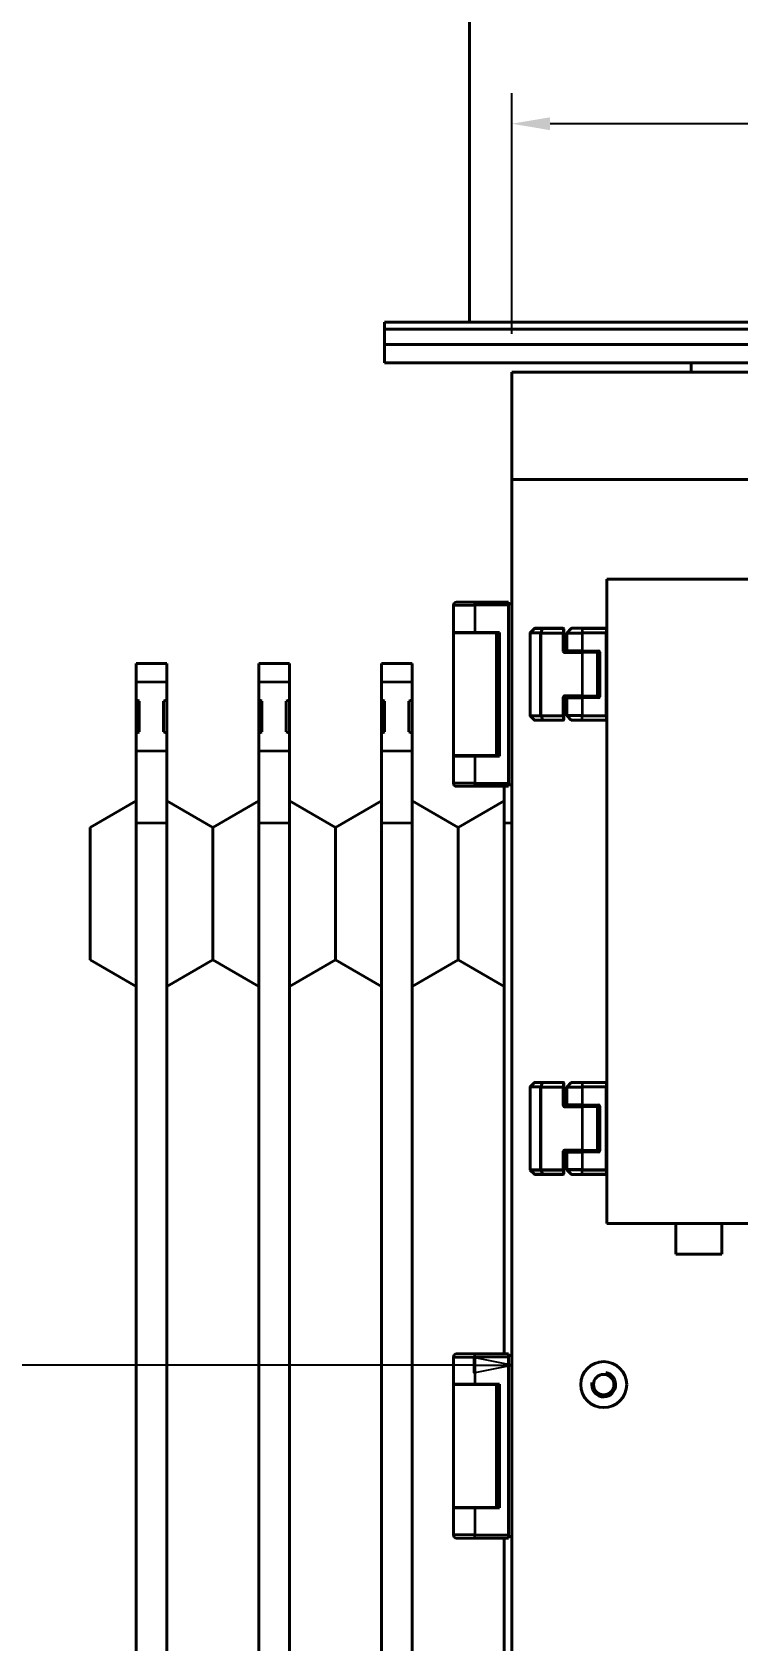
# Model space of a CAD drawing. Header units: millimetres. Extents: x 0 to 4205, y 0 to 2970.
# Drawn here: x 3081 to 3311, y 1699 to 2223 of the extents above; entities that cross this region are included whole.
import ezdxf

# ---------------------------------------------------------------- set-up
doc = ezdxf.new("R2010")
doc.units = ezdxf.units.MM
doc.header["$LTSCALE"] = 5
for name, color, linetype, lineweight in [('가시적인 것(ISO)', 3, 'Continuous', 40), ('가시적인 좁은 것(ISO)', 3, 'Continuous', 35), ('기호(ISO)', 5, 'Continuous', 25), ('치수(ISO)', 2, 'Continuous', 25)]:
    doc.layers.add(name, color=color, linetype=linetype, lineweight=lineweight)
doc.styles.add('치수 텍스트_PSTEK_POSCO', font='isocp.shx')
doc.dimstyles.new('치수_PSTEK_POSCO', dxfattribs={"dimscale": 5, "dimtxt": 3.5, "dimasz": 2.5, "dimexe": 2, "dimexo": 2.5, "dimgap": 1, "dimtad": 1, "dimrnd": 1e-08, "dimdsep": 46, "dimtxsty": '치수 텍스트_PSTEK_POSCO', "dimcen": 0.09, "dimdle": 10, "dimclrd": 7, "dimclre": 7, "dimclrt": 2, "dimadec": 1, "dimazin": 2, "dimtfac": 1, "dimtmove": 0, "dimatfit": 3, "dimfxl": 0, "dimtolj": 1, "dimlwd": -1, "dimlwe": -1, "dimarcsym": 0})

# ---------------------------------------------------------------- blocks, each defined once
blk = doc.blocks.new('*D42')
at = {"layer": 'Defpoints', "color": 0, "transparency": 16777216}
for p in [(3237.14, 2193.05), (3237.14, 2112.12), (3664.14, 2112.12)]:
    blk.add_point(p, dxfattribs=at)
at = {"layer": '치수(ISO)', "color": 7, "transparency": 16777216}
for p, q in [((3237.14, 2124.62), (3237.14, 2203.05)), ((3664.14, 2124.62), (3664.14, 2203.05)), ((3651.64, 2193.05), (3249.64, 2193.05))]:
    blk.add_line(p, q, dxfattribs=at)
for points in [[(3249.64, 2195.13), (3249.64, 2190.96), (3237.14, 2193.05)], [(3651.64, 2195.13), (3651.64, 2190.96), (3664.14, 2193.05)]]:
    blk.add_solid(points, dxfattribs=at)
at = {"layer": '치수(ISO)', "color": 2, "transparency": 16777216, "insert": (3434.02, 2206.8), "char_height": 17.5, "attachment_point": 4, "style": '치수 텍스트_PSTEK_POSCO'}
blk.add_mtext('\\A1;427', dxfattribs=at)

msp = doc.modelspace()

# ---------------------------------------------------------------- linework, layer by layer
at = {"layer": '가시적인 것(ISO)'}
for p, q in [((3223.343, 2128.419), (3223.343, 2403.419)), ((3705.643, 2128.419), (3195.643, 2128.419)), ((3195.643, 2126.119), (3195.643, 2128.419)), ((3705.643, 2126.119), (3195.643, 2126.119)), ((3195.643, 2121.119), (3195.643, 2126.119)), ((3705.643, 2126.119), (3195.643, 2126.119)), ((3705.643, 2121.119), (3195.643, 2121.119)), ((3195.643, 2115.119), (3195.643, 2121.119)), ((3705.643, 2121.119), (3195.643, 2121.119)), ((3195.643, 2115.119), (3705.643, 2115.119)), ((3295.643, 2115.119), (3295.643, 2112.119)), ((3237.143, 2112.119), (3237.143, 2077.119)), ((3664.143, 2112.119), (3237.143, 2112.119)), ((3237.143, 2077.119), (3664.143, 2077.119)), ((3237.143, 1692.119), (3237.143, 2077.119)), ((3268.143, 2044.619), (3268.143, 1834.619)), ((3578.143, 2044.619), (3268.143, 2044.619)), ((3218.143, 2027.269), (3218.143, 2036.119)), ((3225.143, 2037.119), (3236.143, 2037.119)), ((3236.143, 2037.119), (3236.143, 2036.119)), ((3237.143, 2036.619), (3236.143, 2036.619)), ((3236.143, 1978.119), (3236.143, 2036.119)), ((3225.143, 2027.269), (3218.143, 2027.269)), ((3218.143, 2027.119), (3218.143, 2027.269)), ((3218.143, 2027.119), (3232.143, 2027.119)), ((3218.143, 1987.119), (3218.143, 2027.119)), ((3225.143, 2027.269), (3233.143, 2027.269)), ((3232.143, 2027.269), (3232.143, 2027.119)), ((3232.143, 1987.119), (3232.143, 2027.119)), ((3233.143, 2027.269), (3233.143, 1986.969)), ((3243.143, 2000.202), (3243.143, 2027.036)), ((3243.202, 2027.177), (3244.585, 2028.56)), ((3244.726, 2028.619), (3247.299, 2028.619)), ((3247.299, 2028.619), (3253.943, 2028.619)), ((3254.143, 2028.419), (3254.143, 2027.036)), ((3254.143, 2021.069), (3254.143, 2027.036)), ((3255.143, 2027.036), (3255.143, 2021.319)), ((3256.585, 2028.56), (3255.202, 2027.177)), ((3260.143, 2028.619), (3256.726, 2028.619)), ((3260.143, 2028.619), (3267.943, 2028.619)), ((3254.343, 2020.869), (3260.143, 2020.869)), ((3260.143, 2021.119), (3255.343, 2021.119)), ((3260.143, 2021.119), (3265.443, 2021.119)), ((3264.943, 2020.869), (3260.143, 2020.869)), ((3265.143, 2020.669), (3265.143, 2006.569)), ((3265.643, 2020.919), (3265.643, 2006.319)), ((3114.643, 2017.119), (3114.643, 2011.088)), ((3114.643, 2017.119), (3124.643, 2017.119)), ((3124.643, 2011.088), (3124.643, 2017.119)), ((3154.643, 2017.119), (3154.643, 2011.088)), ((3154.643, 2017.119), (3164.643, 2017.119)), ((3164.643, 2011.088), (3164.643, 2017.119)), ((3194.643, 2017.119), (3194.643, 2011.088)), ((3194.643, 2017.119), (3204.643, 2017.119)), ((3204.643, 2011.088), (3204.643, 2017.119)), ((3114.643, 2005.338), (3114.643, 2011.088)), ((3124.643, 2011.088), (3124.643, 2005.338)), ((3154.643, 2005.338), (3154.643, 2011.088)), ((3164.643, 2011.088), (3164.643, 2005.338)), ((3194.643, 2005.338), (3194.643, 2011.088)), ((3204.643, 2011.088), (3204.643, 2005.338)), ((3114.643, 2005.338), (3115.643, 2004.904)), ((3114.643, 1994.419), (3114.643, 2005.338)), ((3115.643, 2004.904), (3115.643, 1994.853)), ((3123.643, 2004.904), (3124.643, 2005.338)), ((3123.643, 1994.853), (3123.643, 2004.904)), ((3124.643, 2005.338), (3124.643, 1994.419)), ((3154.643, 2005.338), (3155.643, 2004.904)), ((3154.643, 1994.419), (3154.643, 2005.338)), ((3155.643, 2004.904), (3155.643, 1994.853)), ((3163.643, 2004.904), (3164.643, 2005.338)), ((3163.643, 1994.853), (3163.643, 2004.904)), ((3164.643, 2005.338), (3164.643, 1994.419)), ((3194.643, 2005.338), (3195.643, 2004.904)), ((3194.643, 1994.419), (3194.643, 2005.338)), ((3195.643, 2004.904), (3195.643, 1994.853)), ((3203.643, 2004.904), (3204.643, 2005.338)), ((3203.643, 1994.853), (3203.643, 2004.904)), ((3204.643, 2005.338), (3204.643, 1994.419)), ((3254.143, 2000.202), (3254.143, 2006.169)), ((3260.143, 2006.369), (3254.343, 2006.369)), ((3255.143, 2005.919), (3255.143, 2000.202)), ((3255.343, 2006.119), (3260.143, 2006.119)), ((3260.143, 2006.369), (3264.943, 2006.369)), ((3265.443, 2006.119), (3260.143, 2006.119)), ((3243.202, 2000.06), (3244.585, 1998.677)), ((3247.299, 1998.619), (3244.726, 1998.619)), ((3253.943, 1998.619), (3247.299, 1998.619)), ((3254.143, 2000.202), (3254.143, 1998.819)), ((3256.585, 1998.677), (3255.202, 2000.06)), ((3256.726, 1998.619), (3260.143, 1998.619)), ((3267.943, 1998.619), (3260.143, 1998.619)), ((3115.643, 1994.853), (3114.643, 1994.419)), ((3114.643, 1988.577), (3114.643, 1994.419)), ((3124.643, 1994.419), (3123.643, 1994.853)), ((3124.643, 1994.419), (3124.643, 1988.577)), ((3155.643, 1994.853), (3154.643, 1994.419)), ((3154.643, 1988.577), (3154.643, 1994.419)), ((3164.643, 1994.419), (3163.643, 1994.853)), ((3164.643, 1994.419), (3164.643, 1988.577)), ((3195.643, 1994.853), (3194.643, 1994.419)), ((3194.643, 1988.577), (3194.643, 1994.419)), ((3204.643, 1994.419), (3203.643, 1994.853)), ((3204.643, 1994.419), (3204.643, 1988.577)), ((3114.643, 1988.577), (3114.643, 1965.085)), ((3124.643, 1965.085), (3124.643, 1988.577)), ((3154.643, 1988.577), (3154.643, 1965.085)), ((3164.643, 1965.085), (3164.643, 1988.577)), ((3194.643, 1988.577), (3194.643, 1965.085)), ((3204.643, 1965.085), (3204.643, 1988.577)), ((3232.143, 1987.119), (3218.143, 1987.119)), ((3218.143, 1986.969), (3218.143, 1987.119)), ((3232.143, 1987.119), (3232.143, 1986.969)), ((3218.143, 1986.969), (3225.143, 1986.969)), ((3218.143, 1978.119), (3218.143, 1986.969)), ((3233.143, 1986.969), (3225.143, 1986.969)), ((3236.143, 1977.119), (3225.143, 1977.119)), ((3234.643, 1977.119), (3234.643, 1965.085)), ((3236.143, 1978.119), (3236.143, 1977.119)), ((3237.143, 1977.619), (3236.143, 1977.619)), ((3099.643, 1963.708), (3114.643, 1972.369)), ((3139.643, 1963.708), (3124.643, 1972.369)), ((3139.643, 1963.708), (3154.643, 1972.369)), ((3179.643, 1963.708), (3164.643, 1972.369)), ((3179.643, 1963.708), (3194.643, 1972.369)), ((3219.643, 1963.708), (3204.643, 1972.369)), ((3219.643, 1963.708), (3234.643, 1972.369)), ((3099.643, 1963.708), (3099.643, 1920.529)), ((3114.643, 1319.153), (3114.643, 1965.085)), ((3124.643, 1965.085), (3124.643, 1319.153)), ((3139.643, 1963.708), (3139.643, 1920.529)), ((3154.643, 1319.153), (3154.643, 1965.085)), ((3164.643, 1965.085), (3164.643, 1319.153)), ((3179.643, 1963.708), (3179.643, 1920.529)), ((3194.643, 1319.153), (3194.643, 1965.085)), ((3204.643, 1965.085), (3204.643, 1319.153)), ((3219.643, 1963.708), (3219.643, 1920.529)), ((3234.643, 1792.119), (3234.643, 1965.085)), ((3099.643, 1920.529), (3114.643, 1911.869)), ((3139.643, 1920.529), (3124.643, 1911.869)), ((3139.643, 1920.529), (3154.643, 1911.869)), ((3179.643, 1920.529), (3164.643, 1911.869)), ((3179.643, 1920.529), (3194.643, 1911.869)), ((3219.643, 1920.529), (3204.643, 1911.869)), ((3219.643, 1920.529), (3234.643, 1911.869)), ((3243.143, 1852.202), (3243.143, 1879.036)), ((3243.202, 1879.177), (3244.585, 1880.56)), ((3244.726, 1880.619), (3247.299, 1880.619)), ((3247.299, 1880.619), (3253.943, 1880.619)), ((3254.143, 1880.419), (3254.143, 1879.036)), ((3254.143, 1873.069), (3254.143, 1879.036)), ((3255.143, 1879.036), (3255.143, 1873.319)), ((3256.585, 1880.56), (3255.202, 1879.177)), ((3260.143, 1880.619), (3256.726, 1880.619)), ((3260.143, 1880.619), (3267.943, 1880.619)), ((3254.343, 1872.869), (3260.143, 1872.869)), ((3260.143, 1873.119), (3255.343, 1873.119)), ((3260.143, 1873.119), (3265.443, 1873.119)), ((3264.943, 1872.869), (3260.143, 1872.869)), ((3265.143, 1872.669), (3265.143, 1858.569)), ((3265.643, 1872.919), (3265.643, 1858.319)), ((3254.143, 1852.202), (3254.143, 1858.169)), ((3260.143, 1858.369), (3254.343, 1858.369)), ((3255.143, 1857.919), (3255.143, 1852.202)), ((3255.343, 1858.119), (3260.143, 1858.119)), ((3260.143, 1858.369), (3264.943, 1858.369)), ((3265.443, 1858.119), (3260.143, 1858.119)), ((3243.202, 1852.06), (3244.585, 1850.677)), ((3254.143, 1852.202), (3254.143, 1850.819)), ((3256.585, 1850.677), (3255.202, 1852.06)), ((3247.299, 1850.619), (3244.726, 1850.619)), ((3253.943, 1850.619), (3247.299, 1850.619)), ((3256.726, 1850.619), (3260.143, 1850.619)), ((3267.943, 1850.619), (3260.143, 1850.619)), ((3268.143, 1834.619), (3578.143, 1834.619)), ((3290.643, 1834.619), (3290.643, 1824.619)), ((3305.643, 1834.619), (3305.643, 1824.619)), ((3290.643, 1824.619), (3305.643, 1824.619)), ((3218.143, 1782.269), (3218.143, 1791.119)), ((3225.143, 1792.119), (3236.143, 1792.119)), ((3236.143, 1792.119), (3236.143, 1791.119)), ((3237.143, 1791.619), (3236.143, 1791.619)), ((3236.143, 1733.119), (3236.143, 1791.119)), ((3225.143, 1782.269), (3218.143, 1782.269)), ((3218.143, 1782.119), (3218.143, 1782.269)), ((3218.143, 1782.119), (3232.143, 1782.119)), ((3218.143, 1742.119), (3218.143, 1782.119)), ((3225.143, 1782.269), (3233.143, 1782.269)), ((3232.143, 1782.269), (3232.143, 1782.119)), ((3232.143, 1742.119), (3232.143, 1782.119)), ((3233.143, 1782.269), (3233.143, 1741.969)), ((3232.143, 1742.119), (3218.143, 1742.119)), ((3218.143, 1741.969), (3218.143, 1742.119)), ((3218.143, 1741.969), (3225.143, 1741.969)), ((3218.143, 1733.119), (3218.143, 1741.969)), ((3233.143, 1741.969), (3225.143, 1741.969)), ((3232.143, 1742.119), (3232.143, 1741.969)), ((3236.143, 1732.119), (3225.143, 1732.119)), ((3234.643, 1319.153), (3234.643, 1732.119)), ((3236.143, 1733.119), (3236.143, 1732.119)), ((3237.143, 1732.619), (3236.143, 1732.619))]:
    msp.add_line(p, q, dxfattribs=at)
for radius in [7.5, 3.323]:
    msp.add_circle((3267.143, 1782.119), radius, dxfattribs=at)
for centre, radius, start, end in [((3219.143, 2036.119), 1, 90.0009, 180), ((3219.143, 2036.119), 1, 90, 90.0009), ((3243.343, 2027.036), 0.2, 135, 180), ((3244.726, 2028.419), 0.2, 90, 135), ((3253.943, 2028.419), 0.2, 0, 90), ((3255.343, 2027.036), 0.2, 135.00001, 180), ((3256.726, 2028.419), 0.2, 90, 135.00001), ((3267.943, 2028.419), 0.2, 0, 90), ((3254.343, 2021.069), 0.2, 180, 270), ((3255.343, 2021.319), 0.2, 180, 270), ((3264.943, 2020.669), 0.2, 0, 90), ((3265.443, 2020.919), 0.2, 0, 90), ((3254.343, 2006.169), 0.2, 90, 180), ((3255.343, 2005.919), 0.2, 90, 180), ((3264.943, 2006.569), 0.2, 270, 0), ((3265.443, 2006.319), 0.2, 270, 0), ((3243.343, 2000.202), 0.2, 180, 225), ((3244.726, 1998.819), 0.2, 225, 270), ((3253.943, 1998.819), 0.2, 270, 0), ((3255.343, 2000.202), 0.2, 180, 224.99999), ((3256.726, 1998.819), 0.2, 224.99999, 270), ((3267.943, 1998.819), 0.2, 270, 0), ((3219.143, 1978.119), 1, 180, 270), ((3243.343, 1879.036), 0.2, 135, 180), ((3244.726, 1880.419), 0.2, 90, 135), ((3253.943, 1880.419), 0.2, 0, 90), ((3255.343, 1879.036), 0.2, 135.00001, 180), ((3256.726, 1880.419), 0.2, 90, 135.00001), ((3267.943, 1880.419), 0.2, 0, 90), ((3254.343, 1873.069), 0.2, 180, 270), ((3255.343, 1873.319), 0.2, 180, 270), ((3264.943, 1872.669), 0.2, 0, 90), ((3265.443, 1872.919), 0.2, 0, 90), ((3254.343, 1858.169), 0.2, 90, 180), ((3255.343, 1857.919), 0.2, 90, 180), ((3264.943, 1858.569), 0.2, 270, 0), ((3265.443, 1858.319), 0.2, 270, 0), ((3243.343, 1852.202), 0.2, 180, 225), ((3253.943, 1850.819), 0.2, 270, 0), ((3255.343, 1852.202), 0.2, 180, 224.99999), ((3267.943, 1850.819), 0.2, 270, 0), ((3244.726, 1850.819), 0.2, 225, 270), ((3256.726, 1850.819), 0.2, 224.99999, 270), ((3219.143, 1791.119), 1, 90.0009, 180), ((3219.143, 1791.119), 1, 90, 90.0009), ((3219.143, 1733.119), 1, 180, 270)]:
    msp.add_arc(centre, radius, start, end, dxfattribs=at)
for points, knots in [([(3219.143, 2037.119), (3219.143, 2037.119), (3219.173, 2037.119), (3219.231, 2037.119), (3219.235, 2037.119), (3219.239, 2037.119), (3219.243, 2037.119), (3219.305, 2037.119), (3219.395, 2037.119), (3219.512, 2037.119), (3219.529, 2037.119), (3219.546, 2037.119), (3219.564, 2037.119), (3219.676, 2037.119), (3219.809, 2037.119), (3219.962, 2037.119), (3220.012, 2037.119), (3220.065, 2037.119), (3220.121, 2037.119), (3220.348, 2037.119), (3220.608, 2037.119), (3220.901, 2037.119), (3221.157, 2037.119), (3221.433, 2037.119), (3221.731, 2037.119), (3221.774, 2037.119), (3221.818, 2037.119), (3221.86, 2037.119), (3222.157, 2037.119), (3222.468, 2037.119), (3222.794, 2037.119), (3222.841, 2037.119), (3222.889, 2037.119), (3222.935, 2037.119), (3223.274, 2037.119), (3223.622, 2037.119), (3223.98, 2037.119), (3224.004, 2037.119), (3224.029, 2037.119), (3224.051, 2037.119), (3224.412, 2037.119), (3224.776, 2037.119), (3225.143, 2037.119)], [0.5, 0.5, 0.5, 0.5, 0.55859375, 0.55859375, 0.55859375, 0.5625, 0.5625, 0.5625, 0.6171875, 0.6171875, 0.6171875, 0.625, 0.625, 0.625, 0.671875, 0.671875, 0.671875, 0.6875, 0.6875, 0.6875, 0.75, 0.75, 0.75, 0.8046875, 0.8046875, 0.8046875, 0.8125, 0.8125, 0.8125, 0.8671875, 0.8671875, 0.8671875, 0.875, 0.875, 0.875, 0.93359375, 0.93359375, 0.93359375, 0.9375, 0.9375, 0.9375, 1, 1, 1, 1]), ([(3225.143, 1977.119), (3224.799, 1977.119), (3224.458, 1977.119), (3224.119, 1977.119), (3224.097, 1977.119), (3224.075, 1977.119), (3224.051, 1977.119), (3223.717, 1977.119), (3223.39, 1977.119), (3223.071, 1977.119), (3223.025, 1977.119), (3222.982, 1977.119), (3222.935, 1977.119), (3222.652, 1977.119), (3222.38, 1977.119), (3222.118, 1977.119), (3222.031, 1977.119), (3221.947, 1977.119), (3221.86, 1977.119), (3221.514, 1977.119), (3221.193, 1977.119), (3220.901, 1977.119), (3220.644, 1977.119), (3220.414, 1977.119), (3220.208, 1977.119), (3220.178, 1977.119), (3220.149, 1977.119), (3220.121, 1977.119), (3219.927, 1977.119), (3219.761, 1977.119), (3219.622, 1977.119), (3219.602, 1977.119), (3219.582, 1977.119), (3219.564, 1977.119), (3219.43, 1977.119), (3219.328, 1977.119), (3219.257, 1977.119), (3219.252, 1977.119), (3219.248, 1977.119), (3219.243, 1977.119), (3219.177, 1977.119), (3219.157, 1977.119), (3219.143, 1977.119)], [0, 0, 0, 0, 0.05859375, 0.05859375, 0.05859375, 0.0625, 0.0625, 0.0625, 0.1171875, 0.1171875, 0.1171875, 0.125, 0.125, 0.125, 0.171875, 0.171875, 0.171875, 0.1875, 0.1875, 0.1875, 0.25, 0.25, 0.25, 0.3046875, 0.3046875, 0.3046875, 0.3125, 0.3125, 0.3125, 0.3671875, 0.3671875, 0.3671875, 0.375, 0.375, 0.375, 0.43359375, 0.43359375, 0.43359375, 0.4375, 0.4375, 0.4375, 0.5, 0.5, 0.5, 0.5]), ([(3219.143, 1792.119), (3219.143, 1792.119), (3219.173, 1792.119), (3219.231, 1792.119), (3219.235, 1792.119), (3219.239, 1792.119), (3219.243, 1792.119), (3219.305, 1792.119), (3219.395, 1792.119), (3219.512, 1792.119), (3219.529, 1792.119), (3219.546, 1792.119), (3219.564, 1792.119), (3219.676, 1792.119), (3219.809, 1792.119), (3219.962, 1792.119), (3220.012, 1792.119), (3220.065, 1792.119), (3220.121, 1792.119), (3220.348, 1792.119), (3220.608, 1792.119), (3220.901, 1792.119), (3221.157, 1792.119), (3221.433, 1792.119), (3221.731, 1792.119), (3221.774, 1792.119), (3221.818, 1792.119), (3221.86, 1792.119), (3222.157, 1792.119), (3222.468, 1792.119), (3222.794, 1792.119), (3222.841, 1792.119), (3222.889, 1792.119), (3222.935, 1792.119), (3223.274, 1792.119), (3223.622, 1792.119), (3223.98, 1792.119), (3224.004, 1792.119), (3224.029, 1792.119), (3224.051, 1792.119), (3224.412, 1792.119), (3224.776, 1792.119), (3225.143, 1792.119)], [0.5, 0.5, 0.5, 0.5, 0.55859375, 0.55859375, 0.55859375, 0.5625, 0.5625, 0.5625, 0.6171875, 0.6171875, 0.6171875, 0.625, 0.625, 0.625, 0.671875, 0.671875, 0.671875, 0.6875, 0.6875, 0.6875, 0.75, 0.75, 0.75, 0.8046875, 0.8046875, 0.8046875, 0.8125, 0.8125, 0.8125, 0.8671875, 0.8671875, 0.8671875, 0.875, 0.875, 0.875, 0.93359375, 0.93359375, 0.93359375, 0.9375, 0.9375, 0.9375, 1, 1, 1, 1]), ([(3225.143, 1732.119), (3224.799, 1732.119), (3224.458, 1732.119), (3224.119, 1732.119), (3224.097, 1732.119), (3224.075, 1732.119), (3224.051, 1732.119), (3223.717, 1732.119), (3223.39, 1732.119), (3223.071, 1732.119), (3223.025, 1732.119), (3222.982, 1732.119), (3222.935, 1732.119), (3222.652, 1732.119), (3222.38, 1732.119), (3222.118, 1732.119), (3222.031, 1732.119), (3221.947, 1732.119), (3221.86, 1732.119), (3221.514, 1732.119), (3221.193, 1732.119), (3220.901, 1732.119), (3220.644, 1732.119), (3220.414, 1732.119), (3220.208, 1732.119), (3220.178, 1732.119), (3220.149, 1732.119), (3220.121, 1732.119), (3219.927, 1732.119), (3219.761, 1732.119), (3219.622, 1732.119), (3219.602, 1732.119), (3219.582, 1732.119), (3219.564, 1732.119), (3219.43, 1732.119), (3219.328, 1732.119), (3219.257, 1732.119), (3219.252, 1732.119), (3219.248, 1732.119), (3219.243, 1732.119), (3219.177, 1732.119), (3219.157, 1732.119), (3219.143, 1732.119)], [0, 0, 0, 0, 0.05859375, 0.05859375, 0.05859375, 0.0625, 0.0625, 0.0625, 0.1171875, 0.1171875, 0.1171875, 0.125, 0.125, 0.125, 0.171875, 0.171875, 0.171875, 0.1875, 0.1875, 0.1875, 0.25, 0.25, 0.25, 0.3046875, 0.3046875, 0.3046875, 0.3125, 0.3125, 0.3125, 0.3671875, 0.3671875, 0.3671875, 0.375, 0.375, 0.375, 0.43359375, 0.43359375, 0.43359375, 0.4375, 0.4375, 0.4375, 0.5, 0.5, 0.5, 0.5])]:
    msp.add_open_spline(points, degree=3, knots=knots, dxfattribs=at)
at = {"layer": '가시적인 좁은 것(ISO)'}
for p, q in [((3218.143, 2036.119), (3225.143, 2036.119)), ((3225.143, 2036.119), (3225.143, 2037.119)), ((3225.143, 2036.119), (3225.143, 2027.269)), ((3236.143, 2036.119), (3225.143, 2036.119)), ((3243.143, 2027.036), (3243.202, 2027.036)), ((3246.585, 2027.036), (3243.202, 2027.036)), ((3243.202, 2000.202), (3243.202, 2027.036)), ((3243.243, 2027.177), (3244.626, 2028.56)), ((3246.626, 2027.177), (3243.243, 2027.177)), ((3244.626, 2028.56), (3247.199, 2028.56)), ((3246.585, 2027.036), (3246.726, 2027.036)), ((3246.585, 2000.202), (3246.585, 2027.036)), ((3246.626, 2027.177), (3247.199, 2028.56)), ((3246.726, 2027.177), (3247.299, 2028.56)), ((3246.726, 2027.177), (3253.943, 2027.177)), ((3246.726, 2027.036), (3246.726, 2027.177)), ((3246.726, 2027.036), (3253.943, 2027.036)), ((3246.726, 2000.202), (3246.726, 2027.036)), ((3247.299, 2028.619), (3247.299, 2028.56)), ((3247.299, 2028.56), (3253.943, 2028.56)), ((3253.943, 2028.56), (3253.943, 2028.619)), ((3253.943, 2028.56), (3253.943, 2027.177)), ((3253.943, 2027.036), (3253.943, 2027.177)), ((3253.943, 2021.069), (3253.943, 2027.036)), ((3254.143, 2027.036), (3253.943, 2027.036)), ((3255.143, 2027.036), (3260.143, 2027.036)), ((3255.202, 2027.177), (3260.143, 2027.177)), ((3260.143, 2028.56), (3256.585, 2028.56)), ((3260.143, 2028.56), (3260.143, 2028.619)), ((3260.143, 2028.56), (3267.943, 2028.56)), ((3260.143, 2028.56), (3260.143, 2027.177)), ((3267.943, 2027.177), (3260.143, 2027.177)), ((3260.143, 2027.177), (3260.143, 2027.036)), ((3267.943, 2027.036), (3260.143, 2027.036)), ((3260.143, 2027.036), (3260.143, 2021.319)), ((3267.943, 2028.56), (3267.943, 2028.619)), ((3267.943, 2028.56), (3267.943, 2027.177)), ((3267.943, 2027.036), (3267.943, 2027.177)), ((3267.943, 2000.202), (3267.943, 2027.036)), ((3268.143, 2027.036), (3267.943, 2027.036)), ((3253.943, 2021.069), (3254.143, 2021.069)), ((3254.343, 2020.869), (3254.343, 2020.669)), ((3254.343, 2020.669), (3260.143, 2020.669)), ((3260.143, 2021.319), (3255.143, 2021.319)), ((3260.143, 2021.319), (3265.443, 2021.319)), ((3260.143, 2021.119), (3260.143, 2021.319)), ((3260.143, 2020.669), (3260.143, 2020.869)), ((3260.143, 2020.669), (3260.143, 2006.569)), ((3265.143, 2020.669), (3260.143, 2020.669)), ((3265.443, 2021.119), (3265.443, 2021.319)), ((3265.843, 2020.919), (3265.643, 2020.919)), ((3265.843, 2020.919), (3265.843, 2006.319)), ((3124.643, 2011.088), (3114.643, 2011.088)), ((3164.643, 2011.088), (3154.643, 2011.088)), ((3204.643, 2011.088), (3194.643, 2011.088)), ((3253.943, 2000.202), (3253.943, 2006.169)), ((3254.143, 2006.169), (3253.943, 2006.169)), ((3260.143, 2006.569), (3254.343, 2006.569)), ((3254.343, 2006.569), (3254.343, 2006.369)), ((3255.143, 2005.919), (3260.143, 2005.919)), ((3260.143, 2006.569), (3265.143, 2006.569)), ((3260.143, 2006.569), (3260.143, 2006.369)), ((3260.143, 2006.119), (3260.143, 2005.919)), ((3265.443, 2005.919), (3260.143, 2005.919)), ((3260.143, 2005.919), (3260.143, 2000.202)), ((3265.443, 2005.919), (3265.443, 2006.119)), ((3265.643, 2006.319), (3265.843, 2006.319)), ((3243.202, 2000.202), (3243.143, 2000.202)), ((3243.202, 2000.202), (3246.585, 2000.202)), ((3243.243, 2000.06), (3246.626, 2000.06)), ((3243.243, 2000.06), (3244.626, 1998.677)), ((3247.199, 1998.677), (3244.626, 1998.677)), ((3246.726, 2000.202), (3246.585, 2000.202)), ((3246.626, 2000.06), (3247.199, 1998.677)), ((3246.726, 2000.202), (3253.943, 2000.202)), ((3246.726, 2000.06), (3246.726, 2000.202)), ((3246.726, 2000.06), (3253.943, 2000.06)), ((3246.726, 2000.06), (3247.299, 1998.677)), ((3253.943, 1998.677), (3247.299, 1998.677)), ((3247.299, 1998.677), (3247.299, 1998.619)), ((3253.943, 2000.202), (3254.143, 2000.202)), ((3253.943, 2000.06), (3253.943, 2000.202)), ((3253.943, 2000.06), (3253.943, 1998.677)), ((3253.943, 1998.619), (3253.943, 1998.677)), ((3260.143, 2000.202), (3255.143, 2000.202)), ((3260.143, 2000.06), (3255.202, 2000.06)), ((3256.585, 1998.677), (3260.143, 1998.677)), ((3260.143, 2000.202), (3267.943, 2000.202)), ((3260.143, 2000.06), (3260.143, 2000.202)), ((3260.143, 2000.06), (3267.943, 2000.06)), ((3260.143, 1998.677), (3260.143, 2000.06)), ((3267.943, 1998.677), (3260.143, 1998.677)), ((3260.143, 1998.677), (3260.143, 1998.619)), ((3267.943, 2000.06), (3267.943, 2000.202)), ((3267.943, 2000.202), (3268.143, 2000.202)), ((3267.943, 2000.06), (3267.943, 1998.677)), ((3267.943, 1998.619), (3267.943, 1998.677)), ((3124.643, 1988.577), (3114.643, 1988.577)), ((3164.643, 1988.577), (3154.643, 1988.577)), ((3204.643, 1988.577), (3194.643, 1988.577)), ((3225.143, 1986.969), (3225.143, 1978.119)), ((3225.143, 1978.119), (3218.143, 1978.119)), ((3225.143, 1977.119), (3225.143, 1978.119)), ((3225.143, 1978.119), (3236.143, 1978.119)), ((3124.643, 1965.085), (3114.643, 1965.085)), ((3164.643, 1965.085), (3154.643, 1965.085)), ((3204.643, 1965.085), (3194.643, 1965.085)), ((3237.143, 1965.085), (3234.643, 1965.085)), ((3243.143, 1879.036), (3243.202, 1879.036)), ((3246.585, 1879.036), (3243.202, 1879.036)), ((3243.202, 1852.202), (3243.202, 1879.036)), ((3243.243, 1879.177), (3244.626, 1880.56)), ((3246.626, 1879.177), (3243.243, 1879.177)), ((3244.626, 1880.56), (3247.199, 1880.56)), ((3246.585, 1879.036), (3246.726, 1879.036)), ((3246.585, 1852.202), (3246.585, 1879.036)), ((3246.626, 1879.177), (3247.199, 1880.56)), ((3246.726, 1879.177), (3247.299, 1880.56)), ((3246.726, 1879.177), (3253.943, 1879.177)), ((3246.726, 1879.036), (3246.726, 1879.177)), ((3246.726, 1879.036), (3253.943, 1879.036)), ((3246.726, 1852.202), (3246.726, 1879.036)), ((3247.299, 1880.619), (3247.299, 1880.56)), ((3247.299, 1880.56), (3253.943, 1880.56)), ((3253.943, 1880.56), (3253.943, 1880.619)), ((3253.943, 1880.56), (3253.943, 1879.177)), ((3253.943, 1879.036), (3253.943, 1879.177)), ((3253.943, 1873.069), (3253.943, 1879.036)), ((3254.143, 1879.036), (3253.943, 1879.036)), ((3255.143, 1879.036), (3260.143, 1879.036)), ((3255.202, 1879.177), (3260.143, 1879.177)), ((3260.143, 1880.56), (3256.585, 1880.56)), ((3260.143, 1880.56), (3260.143, 1880.619)), ((3260.143, 1880.56), (3267.943, 1880.56)), ((3260.143, 1880.56), (3260.143, 1879.177)), ((3267.943, 1879.177), (3260.143, 1879.177)), ((3260.143, 1879.177), (3260.143, 1879.036)), ((3267.943, 1879.036), (3260.143, 1879.036)), ((3260.143, 1879.036), (3260.143, 1873.319)), ((3267.943, 1880.56), (3267.943, 1880.619)), ((3267.943, 1880.56), (3267.943, 1879.177)), ((3267.943, 1879.036), (3267.943, 1879.177)), ((3267.943, 1852.202), (3267.943, 1879.036)), ((3268.143, 1879.036), (3267.943, 1879.036)), ((3253.943, 1873.069), (3254.143, 1873.069)), ((3254.343, 1872.869), (3254.343, 1872.669)), ((3254.343, 1872.669), (3260.143, 1872.669)), ((3260.143, 1873.319), (3255.143, 1873.319)), ((3260.143, 1873.319), (3265.443, 1873.319)), ((3260.143, 1873.119), (3260.143, 1873.319)), ((3260.143, 1872.669), (3260.143, 1872.869)), ((3260.143, 1872.669), (3260.143, 1858.569)), ((3265.143, 1872.669), (3260.143, 1872.669)), ((3265.443, 1873.119), (3265.443, 1873.319)), ((3265.843, 1872.919), (3265.643, 1872.919)), ((3265.843, 1872.919), (3265.843, 1858.319)), ((3253.943, 1852.202), (3253.943, 1858.169)), ((3254.143, 1858.169), (3253.943, 1858.169)), ((3260.143, 1858.569), (3254.343, 1858.569)), ((3254.343, 1858.569), (3254.343, 1858.369)), ((3255.143, 1857.919), (3260.143, 1857.919)), ((3260.143, 1858.569), (3265.143, 1858.569)), ((3260.143, 1858.569), (3260.143, 1858.369)), ((3260.143, 1858.119), (3260.143, 1857.919)), ((3265.443, 1857.919), (3260.143, 1857.919)), ((3260.143, 1857.919), (3260.143, 1852.202)), ((3265.443, 1857.919), (3265.443, 1858.119)), ((3265.643, 1858.319), (3265.843, 1858.319)), ((3243.202, 1852.202), (3243.143, 1852.202)), ((3243.202, 1852.202), (3246.585, 1852.202)), ((3243.243, 1852.06), (3246.626, 1852.06)), ((3243.243, 1852.06), (3244.626, 1850.677)), ((3246.726, 1852.202), (3246.585, 1852.202)), ((3246.626, 1852.06), (3247.199, 1850.677)), ((3246.726, 1852.202), (3253.943, 1852.202)), ((3246.726, 1852.06), (3246.726, 1852.202)), ((3246.726, 1852.06), (3253.943, 1852.06)), ((3246.726, 1852.06), (3247.299, 1850.677)), ((3253.943, 1852.202), (3254.143, 1852.202)), ((3253.943, 1852.06), (3253.943, 1852.202)), ((3253.943, 1852.06), (3253.943, 1850.677)), ((3260.143, 1852.202), (3255.143, 1852.202)), ((3260.143, 1852.06), (3255.202, 1852.06)), ((3260.143, 1852.202), (3267.943, 1852.202)), ((3260.143, 1852.06), (3260.143, 1852.202)), ((3260.143, 1852.06), (3267.943, 1852.06)), ((3260.143, 1850.677), (3260.143, 1852.06)), ((3267.943, 1852.06), (3267.943, 1852.202)), ((3267.943, 1852.202), (3268.143, 1852.202)), ((3267.943, 1852.06), (3267.943, 1850.677)), ((3247.199, 1850.677), (3244.626, 1850.677)), ((3253.943, 1850.677), (3247.299, 1850.677)), ((3247.299, 1850.677), (3247.299, 1850.619)), ((3253.943, 1850.619), (3253.943, 1850.677)), ((3256.585, 1850.677), (3260.143, 1850.677)), ((3267.943, 1850.677), (3260.143, 1850.677)), ((3260.143, 1850.677), (3260.143, 1850.619)), ((3267.943, 1850.619), (3267.943, 1850.677)), ((3218.143, 1791.119), (3225.143, 1791.119)), ((3225.143, 1791.119), (3225.143, 1792.119)), ((3225.143, 1791.119), (3225.143, 1782.269)), ((3236.143, 1791.119), (3225.143, 1791.119)), ((3225.143, 1741.969), (3225.143, 1733.119)), ((3225.143, 1733.119), (3218.143, 1733.119)), ((3225.143, 1732.119), (3225.143, 1733.119)), ((3225.143, 1733.119), (3236.143, 1733.119))]:
    msp.add_line(p, q, dxfattribs=at)
for centre, radius, start, end in [((3254.343, 2021.069), 0.4, 180, 270), ((3265.443, 2020.919), 0.4, 0, 90), ((3254.343, 2006.169), 0.4, 90, 180), ((3265.443, 2006.319), 0.4, 270, 0), ((3254.343, 1873.069), 0.4, 180, 270), ((3265.443, 1872.919), 0.4, 0, 90), ((3254.343, 1858.169), 0.4, 90, 180), ((3265.443, 1858.319), 0.4, 270, 0), ((3267.143, 1782.119), 4, 170, 80)]:
    msp.add_arc(centre, radius, start, end, dxfattribs=at)
for centre, major_axis, ratio, start_param, end_param in [((3243.343, 2027.036), (-0.141, 0.141), 0.2810846, 5.7351569, 6.2831853), ((3243.343, 2027.036), (0, -0.2), 0.7071068, 3.9269908, 4.712389), ((3244.726, 2028.419), (-0.141, 0.141), 0.2810846, 5.7351569, 6.2831853), ((3244.726, 2028.419), (0, 0.2), 0.7071068, 0, 0.7853982), ((3246.726, 2027.036), (0, 0.2), 0.7071068, 0.7853982, 1.5707963), ((3246.726, 2027.036), (0.185, -0.077), 0.6785983, 1.8448105, 2.3928389), ((3247.299, 2028.419), (0, 0.2), 0.7071068, 0, 0.7853982), ((3247.299, 2028.419), (0.185, -0.077), 0.6785983, 1.8448105, 2.3928389), ((3253.943, 2028.419), (0.2, 0), 0.7071068, 0, 1.5707963), ((3253.943, 2027.036), (0.2, 0), 0.7071068, 0, 1.5707963), ((3267.943, 2028.419), (0.2, 0), 0.7071068, 0, 1.5707963), ((3267.943, 2027.036), (0.2, 0), 0.7071068, 0, 1.5707963), ((3243.343, 2000.202), (0, -0.2), 0.7071068, 4.712389, 5.4977871), ((3243.343, 2000.202), (-0.141, -0.141), 0.2810846, 0, 0.5480284), ((3244.726, 1998.819), (-0.141, -0.141), 0.2810846, 0, 0.5480284), ((3244.726, 1998.819), (0, -0.2), 0.7071068, 5.4977871, 6.2831853), ((3246.726, 2000.202), (0, 0.2), 0.7071068, 1.5707963, 2.3561945), ((3246.726, 2000.202), (-0.185, -0.077), 0.6785983, 0.7487537, 1.2967821), ((3247.299, 1998.819), (-0.185, -0.077), 0.6785983, 0.7487537, 1.2967821), ((3247.299, 1998.819), (0, -0.2), 0.7071068, 5.4977871, 6.2831853), ((3253.943, 2000.202), (0.2, 0), 0.7071068, 4.712389, 6.2831853), ((3253.943, 1998.819), (0.2, 0), 0.7071068, 4.712389, 6.2831853), ((3267.943, 2000.202), (0.2, 0), 0.7071068, 4.712389, 6.2831853), ((3267.943, 1998.819), (0.2, 0), 0.7071068, 4.712389, 6.2831853), ((3243.343, 1879.036), (-0.141, 0.141), 0.2810846, 5.7351569, 6.2831853), ((3243.343, 1879.036), (0, -0.2), 0.7071068, 3.9269908, 4.712389), ((3244.726, 1880.419), (-0.141, 0.141), 0.2810846, 5.7351569, 6.2831853), ((3244.726, 1880.419), (0, 0.2), 0.7071068, 0, 0.7853982), ((3246.726, 1879.036), (0, 0.2), 0.7071068, 0.7853982, 1.5707963), ((3246.726, 1879.036), (0.185, -0.077), 0.6785983, 1.8448105, 2.3928389), ((3247.299, 1880.419), (0, 0.2), 0.7071068, 0, 0.7853982), ((3247.299, 1880.419), (0.185, -0.077), 0.6785983, 1.8448105, 2.3928389), ((3253.943, 1880.419), (0.2, 0), 0.7071068, 0, 1.5707963), ((3253.943, 1879.036), (0.2, 0), 0.7071068, 0, 1.5707963), ((3267.943, 1880.419), (0.2, 0), 0.7071068, 0, 1.5707963), ((3267.943, 1879.036), (0.2, 0), 0.7071068, 0, 1.5707963), ((3243.343, 1852.202), (0, -0.2), 0.7071068, 4.712389, 5.4977871), ((3243.343, 1852.202), (-0.141, -0.141), 0.2810846, 0, 0.5480284), ((3246.726, 1852.202), (0, 0.2), 0.7071068, 1.5707963, 2.3561945), ((3246.726, 1852.202), (-0.185, -0.077), 0.6785983, 0.7487537, 1.2967821), ((3253.943, 1852.202), (0.2, 0), 0.7071068, 4.712389, 6.2831853), ((3253.943, 1850.819), (0.2, 0), 0.7071068, 4.712389, 6.2831853), ((3267.943, 1852.202), (0.2, 0), 0.7071068, 4.712389, 6.2831853), ((3267.943, 1850.819), (0.2, 0), 0.7071068, 4.712389, 6.2831853), ((3244.726, 1850.819), (-0.141, -0.141), 0.2810846, 0, 0.5480284), ((3244.726, 1850.819), (0, -0.2), 0.7071068, 5.4977871, 6.2831853), ((3247.299, 1850.819), (-0.185, -0.077), 0.6785983, 0.7487537, 1.2967821), ((3247.299, 1850.819), (0, -0.2), 0.7071068, 5.4977871, 6.2831853)]:
    msp.add_ellipse(centre, major_axis=major_axis, ratio=ratio, start_param=start_param, end_param=end_param, dxfattribs=at)
at = {"layer": '기호(ISO)', "color": 7}
for p, q in [((3224.643, 1788.445), (3022.018, 1788.445)), ((3237.143, 1788.445), (3224.643, 1790.945)), ((3224.643, 1790.945), (3224.643, 1785.945)), ((3224.643, 1788.445), (3237.143, 1788.445)), ((3224.643, 1785.945), (3237.143, 1788.445))]:
    msp.add_line(p, q, dxfattribs=at)
at = {"layer": '기호(ISO)', "color": 7, "flags": 128}
msp.add_lwpolyline([(3224.643, 1785.945), (3237.143, 1788.445), (3224.643, 1790.945), (3224.643, 1785.945)], dxfattribs=at)
at = {"layer": '기호(ISO)', "color": 7}
msp.add_solid([(3224.643, 1785.945), (3237.143, 1788.445), (3224.643, 1790.945), (3224.643, 1785.945)], dxfattribs=at)

# ---------------------------------------------------------------- dimensions: what is measured, and where the dimension line sits
at = {"layer": '치수(ISO)', "color": 7}
dim = msp.add_linear_dim(base=(3237.143, 2193.046), p1=(3664.143, 2112.119), p2=(3237.143, 2112.119), angle=180, dimstyle='치수_PSTEK_POSCO', override={"dimdec": 2, "dimtp": 0, "dimtm": 0, "dimtdec": 2, "dimtofl": 0, "dimatfit": 1}, dxfattribs=at)
dim.commit()
dim.dimension.update_dxf_attribs({"geometry": '*D42', "text_midpoint": (3450.643, 2193.046), "dimtype": 160})

doc.saveas('drawing.dxf')
